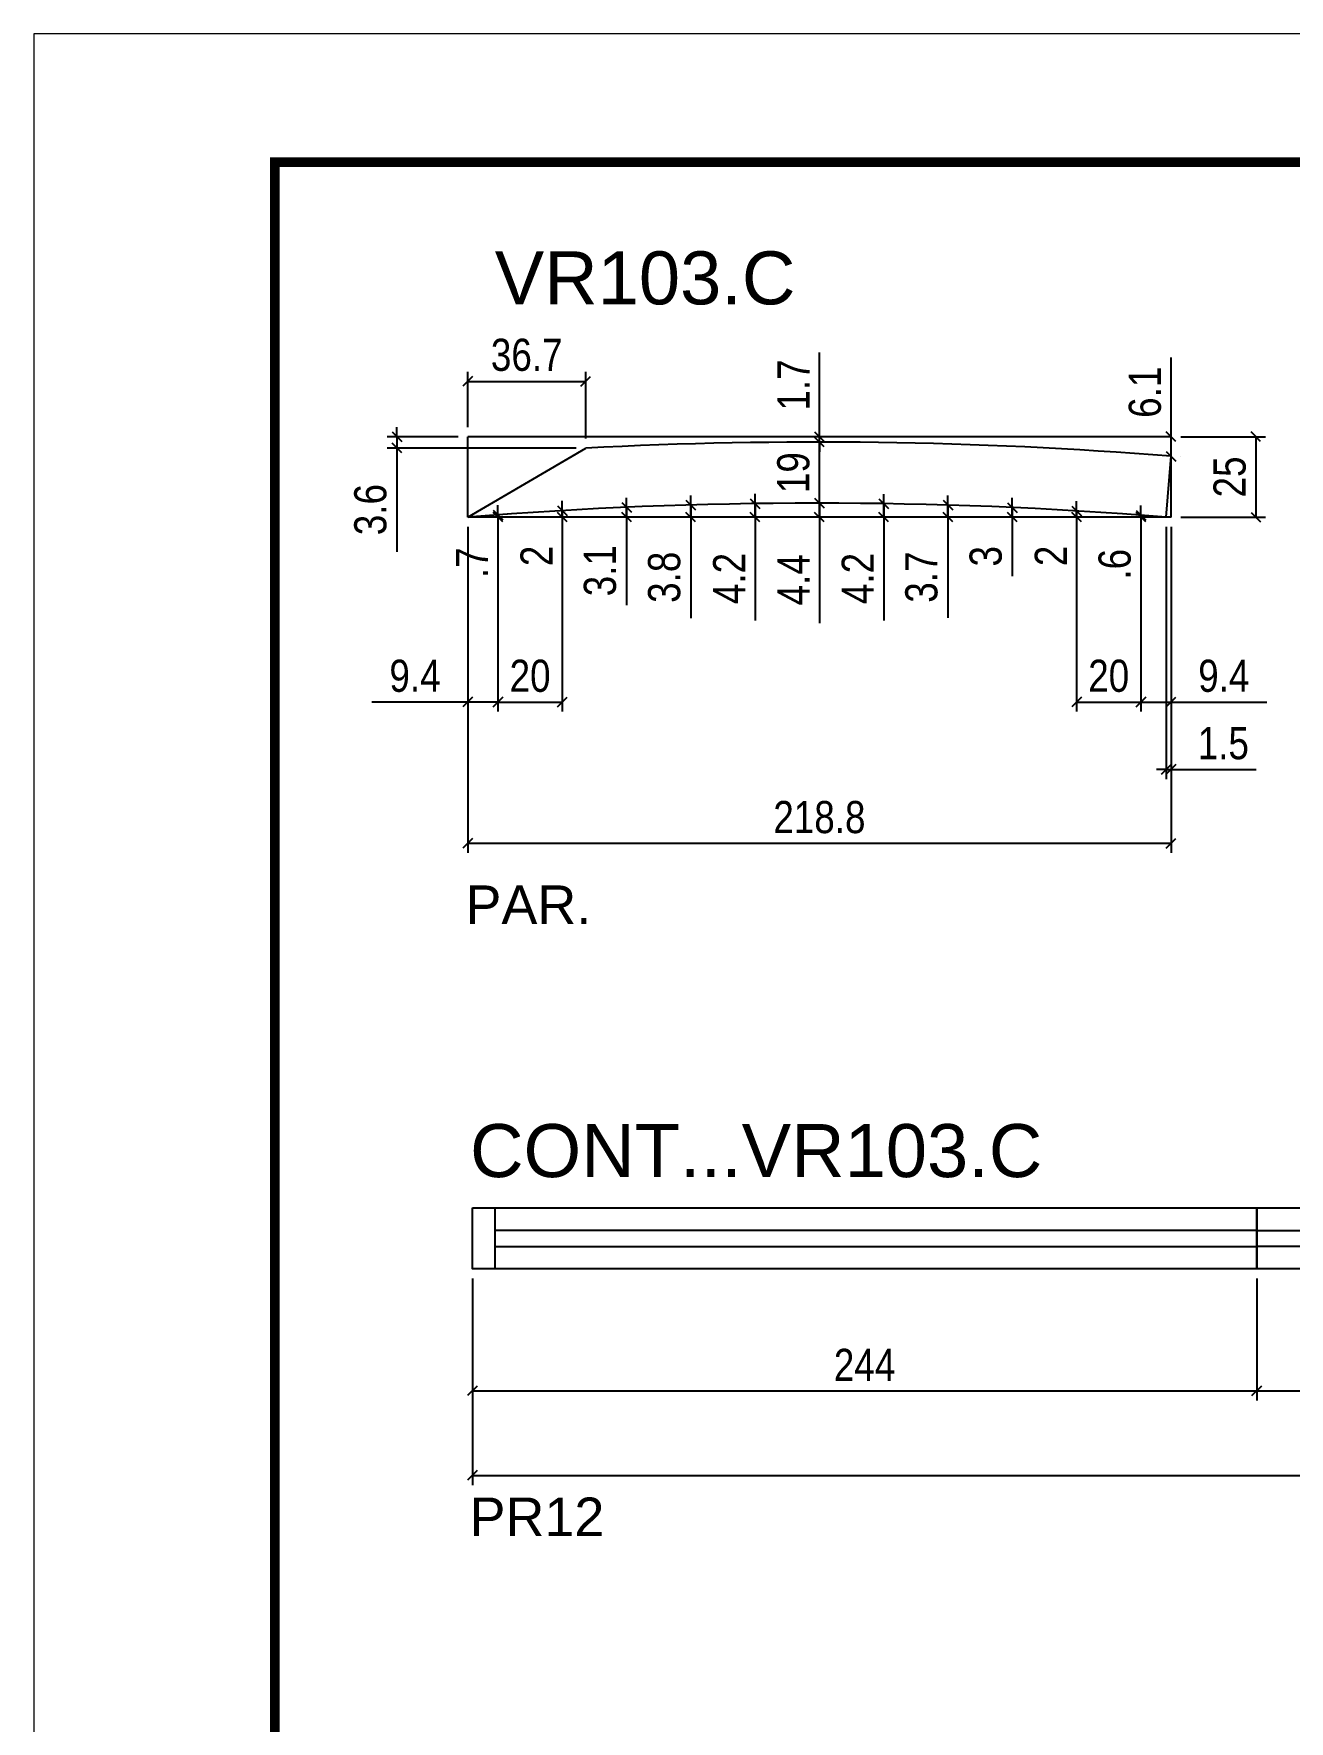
# Model space of a CAD drawing. Extents: x 3171 to 9452, y -2838 to 6252.
# Drawn here: x 6355 to 6745, y 3430 to 3955 of the extents above; entities that cross this region are included whole.
import ezdxf

# ---------------------------------------------------------------- set-up
doc = ezdxf.new("R2010")
doc.units = 0
doc.linetypes.add('DASHED', pattern=[0.75, 0.5, -0.25])
for name, color, linetype in [('5', 5, 'Continuous'), ('NOMENCLATURA', 7, 'Continuous'), ('Painéis', 200, 'Continuous'), ('SARR_2.2x7', 40, 'Continuous')]:
    doc.layers.add(name, color=color, linetype=linetype)
for name, color, linetype, lineweight in [('Escoras', 2, 'Continuous', 25), ('Folhas', 255, 'Continuous', 9), ('Romaneio', 3, 'Continuous', 13), ('SARRAFO DE PRESSAO', 251, 'DASHED', 9)]:
    doc.layers.add(name, color=color, linetype=linetype, lineweight=lineweight)
doc.styles.add('COTA TECNICA-50', font='techl___.ttf', dxfattribs={"height": 10})
doc.styles.get("Standard").update_dxf_attribs({"font": 'arial.ttf'})
doc.dimstyles.new('COTA PAINEL-50', dxfattribs={"dimtxt": 10, "dimasz": 3, "dimexe": 3, "dimexo": 3, "dimgap": 3, "dimtad": 1, "dimdec": 1, "dimzin": 12, "dimdsep": 46, "dimtxsty": 'COTA TECNICA-50', "dimblk1": 'OBLIQUE', "dimblk2": 'OBLIQUE', "dimsah": 1, "dimcen": 0.9, "dimclrd": 4, "dimclre": 4, "dimclrt": 240, "dimadec": 1, "dimazin": 3, "dimtfac": 1, "dimtdec": 1, "dimtmove": 0, "dimatfit": 3, "dimfxl": 1, "dimtolj": 1, "dimtzin": 12, "dimarcsym": 0})

# ---------------------------------------------------------------- blocks, each defined once
blk = doc.blocks.new('9999999999')
at = {"layer": 'Folhas'}
blk.add_lwpolyline([(98138.98, 34190.21), (99623.98, 34190.21), (99623.98, 35240.21), (98138.98, 35240.21)], close=True, dxfattribs=at)
at = {"layer": 'Folhas', "color": 30, "const_width": 3}
blk.add_lwpolyline([(98213.98, 34230.21), (99583.98, 34230.21), (99583.98, 35200.21), (98213.98, 35200.21)], close=True, dxfattribs=at)
blk = doc.blocks.new('_Oblique')
at = {"color": 0, "linetype": 'ByBlock', "lineweight": -2}
blk.add_line((-0.5, -0.5), (0.5, 0.5), dxfattribs=at)
blk = doc.blocks.new('*D97')
at = {"layer": 'Defpoints', "color": 0, "linetype": 'ByBlock', "transparency": 16777216}
for p in [(6491.13, 3570.89), (6735.13, 3570.89), (6735.13, 3532.97)]:
    blk.add_point(p, dxfattribs=at)
at = {"layer": 'Romaneio', "color": 4, "linetype": 'ByBlock', "lineweight": -2, "transparency": 16777216}
for p, q in [((6491.13, 3567.89), (6491.13, 3529.97)), ((6735.13, 3567.89), (6735.13, 3529.97)), ((6491.13, 3532.97), (6735.13, 3532.97))]:
    blk.add_line(p, q, dxfattribs=at)
at = {"layer": 'Romaneio', "color": 4, "linetype": 'ByBlock', "lineweight": -2, "transparency": 16777216, "xscale": 3, "yscale": 3, "zscale": 3, "rotation": 180}
blk.add_blockref('_Oblique', (6491.13, 3532.97), dxfattribs=at)
at = {"layer": 'Romaneio', "color": 4, "linetype": 'ByBlock', "lineweight": -2, "transparency": 16777216, "xscale": 3, "yscale": 3, "zscale": 3}
blk.add_blockref('_Oblique', (6735.13, 3532.97), dxfattribs=at)
at = {"layer": 'Romaneio', "color": 240, "linetype": 'ByBlock', "transparency": 16777216, "insert": (6613.13, 3541.04), "char_height": 10, "attachment_point": 5, "style": 'COTA TECNICA-50'}
blk.add_mtext('\\A1;244', dxfattribs=at)
blk = doc.blocks.new('*D98')
at = {"layer": 'Defpoints', "color": 0, "linetype": 'ByBlock', "transparency": 16777216}
for p in [(6735.13, 3570.89), (6979.13, 3570.89), (6979.13, 3532.97)]:
    blk.add_point(p, dxfattribs=at)
at = {"layer": 'Romaneio', "color": 4, "linetype": 'ByBlock', "lineweight": -2, "transparency": 16777216}
for p, q in [((6735.13, 3567.89), (6735.13, 3529.97)), ((6979.13, 3567.89), (6979.13, 3529.97)), ((6735.13, 3532.97), (6979.13, 3532.97))]:
    blk.add_line(p, q, dxfattribs=at)
at = {"layer": 'Romaneio', "color": 4, "linetype": 'ByBlock', "lineweight": -2, "transparency": 16777216, "xscale": 3, "yscale": 3, "zscale": 3, "rotation": 180}
blk.add_blockref('_Oblique', (6735.13, 3532.97), dxfattribs=at)
at = {"layer": 'Romaneio', "color": 4, "linetype": 'ByBlock', "lineweight": -2, "transparency": 16777216, "xscale": 3, "yscale": 3, "zscale": 3}
blk.add_blockref('_Oblique', (6979.13, 3532.97), dxfattribs=at)
at = {"layer": 'Romaneio', "color": 240, "linetype": 'ByBlock', "transparency": 16777216, "insert": (6857.13, 3541.04), "char_height": 10, "attachment_point": 5, "style": 'COTA TECNICA-50'}
blk.add_mtext('\\A1;244', dxfattribs=at)
blk = doc.blocks.new('*D11')
at = {"layer": 'Defpoints', "color": 0, "linetype": 'ByBlock', "transparency": 16777216}
for p in [(6491.13, 3570.89), (7445.43, 3570.89), (7445.43, 3506.64)]:
    blk.add_point(p, dxfattribs=at)
at = {"layer": 'Escoras', "color": 4, "linetype": 'ByBlock', "lineweight": -2, "transparency": 16777216}
for p, q in [((6491.13, 3567.89), (6491.13, 3503.64)), ((7445.43, 3567.89), (7445.43, 3503.64)), ((6491.13, 3506.64), (7445.43, 3506.64))]:
    blk.add_line(p, q, dxfattribs=at)
at = {"layer": 'Escoras', "color": 4, "linetype": 'ByBlock', "lineweight": -2, "transparency": 16777216, "xscale": 3, "yscale": 3, "zscale": 3, "rotation": 180}
blk.add_blockref('_Oblique', (6491.13, 3506.64), dxfattribs=at)
at = {"layer": 'Escoras', "color": 4, "linetype": 'ByBlock', "lineweight": -2, "transparency": 16777216, "xscale": 3, "yscale": 3, "zscale": 3}
blk.add_blockref('_Oblique', (7445.43, 3506.64), dxfattribs=at)
at = {"layer": 'Escoras', "color": 240, "linetype": 'ByBlock', "transparency": 16777216, "insert": (6968.28, 3514.89), "char_height": 10, "attachment_point": 5, "style": 'COTA TECNICA-50'}
blk.add_mtext('\\A1;954.3', dxfattribs=at)
blk = doc.blocks.new('*D104')
at = {"layer": 'Defpoints', "color": 0, "linetype": 'ByBlock', "transparency": 16777216}
for p in [(6708.49, 3829.8), (6708.49, 3804.78), (6734.86, 3804.78)]:
    blk.add_point(p, dxfattribs=at)
at = {"layer": 'Escoras', "color": 4, "linetype": 'ByBlock', "lineweight": -2, "transparency": 16777216}
for p, q in [((6711.49, 3829.8), (6737.86, 3829.8)), ((6734.86, 3829.8), (6734.86, 3804.78)), ((6711.49, 3804.78), (6737.86, 3804.78))]:
    blk.add_line(p, q, dxfattribs=at)
at = {"layer": 'Escoras', "color": 4, "linetype": 'ByBlock', "lineweight": -2, "transparency": 16777216, "xscale": 3, "yscale": 3, "zscale": 3}
for p, rotation in [((6734.86, 3829.8), 90), ((6734.86, 3804.78), 270)]:
    blk.add_blockref('_Oblique', p, dxfattribs=dict(at, rotation=rotation))
at = {"layer": 'Escoras', "color": 240, "linetype": 'ByBlock', "transparency": 16777216, "insert": (6726.75, 3817.29), "char_height": 10, "attachment_point": 5, "rotation": 90, "style": 'COTA TECNICA-50'}
blk.add_mtext('\\A1;25', dxfattribs=at)
blk = doc.blocks.new('*D130')
at = {"layer": 'Defpoints', "color": 0, "linetype": 'ByBlock', "transparency": 16777216}
for p in [(6489.7, 3804.78), (6708.49, 3804.78), (6708.49, 3703.31)]:
    blk.add_point(p, dxfattribs=at)
at = {"layer": 'Escoras', "color": 4, "linetype": 'ByBlock', "lineweight": -2, "transparency": 16777216}
for p, q in [((6489.7, 3801.78), (6489.7, 3700.31)), ((6708.49, 3801.78), (6708.49, 3700.31)), ((6489.7, 3703.31), (6708.49, 3703.31))]:
    blk.add_line(p, q, dxfattribs=at)
at = {"layer": 'Escoras', "color": 4, "linetype": 'ByBlock', "lineweight": -2, "transparency": 16777216, "xscale": 3, "yscale": 3, "zscale": 3, "rotation": 180}
blk.add_blockref('_Oblique', (6489.7, 3703.31), dxfattribs=at)
at = {"layer": 'Escoras', "color": 4, "linetype": 'ByBlock', "lineweight": -2, "transparency": 16777216, "xscale": 3, "yscale": 3, "zscale": 3}
blk.add_blockref('_Oblique', (6708.49, 3703.31), dxfattribs=at)
at = {"layer": 'Escoras', "color": 240, "linetype": 'ByBlock', "transparency": 16777216, "insert": (6599.09, 3711.41), "char_height": 10, "attachment_point": 5, "style": 'COTA TECNICA-50'}
blk.add_mtext('\\A1;218.8', dxfattribs=at)
blk = doc.blocks.new('*D132')
at = {"layer": 'Defpoints', "color": 0, "linetype": 'ByBlock', "transparency": 16777216}
for p in [(6706.97, 3804.78), (6708.49, 3804.78), (6708.49, 3726.28)]:
    blk.add_point(p, dxfattribs=at)
at = {"layer": 'Escoras', "color": 4, "linetype": 'ByBlock', "lineweight": -2, "transparency": 16777216}
for p, q in [((6706.97, 3801.78), (6706.97, 3723.28)), ((6708.49, 3801.78), (6708.49, 3723.28)), ((6706.97, 3726.28), (6703.97, 3726.28)), ((6706.97, 3726.28), (6708.49, 3726.28)), ((6708.49, 3726.28), (6735, 3726.28))]:
    blk.add_line(p, q, dxfattribs=at)
at = {"layer": 'Escoras', "color": 4, "linetype": 'ByBlock', "lineweight": -2, "transparency": 16777216, "xscale": 3, "yscale": 3, "zscale": 3}
blk.add_blockref('_Oblique', (6706.97, 3726.28), dxfattribs=at)
at = {"layer": 'Escoras', "color": 4, "linetype": 'ByBlock', "lineweight": -2, "transparency": 16777216, "xscale": 3, "yscale": 3, "zscale": 3, "rotation": 180}
blk.add_blockref('_Oblique', (6708.49, 3726.28), dxfattribs=at)
at = {"layer": 'Escoras', "color": 240, "linetype": 'ByBlock', "transparency": 16777216, "insert": (6724.74, 3734.39), "char_height": 10, "attachment_point": 5, "style": 'COTA TECNICA-50'}
blk.add_mtext('\\A1;1.5', dxfattribs=at)
blk = doc.blocks.new('*D133')
at = {"layer": 'Defpoints', "color": 0, "linetype": 'ByBlock', "transparency": 16777216}
for p in [(6489.7, 3804.78), (6499.09, 3804.78), (6489.7, 3747.27)]:
    blk.add_point(p, dxfattribs=at)
at = {"layer": 'Escoras', "color": 4, "linetype": 'ByBlock', "lineweight": -2, "transparency": 16777216}
for p, q in [((6489.7, 3801.78), (6489.7, 3744.27)), ((6499.09, 3801.78), (6499.09, 3744.27)), ((6489.7, 3747.27), (6459.88, 3747.27)), ((6499.09, 3747.27), (6489.7, 3747.27))]:
    blk.add_line(p, q, dxfattribs=at)
at = {"layer": 'Escoras', "color": 4, "linetype": 'ByBlock', "lineweight": -2, "transparency": 16777216, "xscale": 3, "yscale": 3, "zscale": 3, "rotation": 180}
blk.add_blockref('_Oblique', (6489.7, 3747.27), dxfattribs=at)
at = {"layer": 'Escoras', "color": 4, "linetype": 'ByBlock', "lineweight": -2, "transparency": 16777216, "xscale": 3, "yscale": 3, "zscale": 3}
blk.add_blockref('_Oblique', (6499.09, 3747.27), dxfattribs=at)
at = {"layer": 'Escoras', "color": 240, "linetype": 'ByBlock', "transparency": 16777216, "insert": (6473.29, 3755.37), "char_height": 10, "attachment_point": 5, "style": 'COTA TECNICA-50'}
blk.add_mtext('\\A1;9.4', dxfattribs=at)
blk = doc.blocks.new('*D134')
at = {"layer": 'Defpoints', "color": 0, "linetype": 'ByBlock', "transparency": 16777216}
for p in [(6499.09, 3804.78), (6519.09, 3804.78), (6519.09, 3747.27)]:
    blk.add_point(p, dxfattribs=at)
at = {"layer": 'Escoras', "color": 4, "linetype": 'ByBlock', "lineweight": -2, "transparency": 16777216}
for p, q in [((6499.09, 3801.78), (6499.09, 3744.27)), ((6519.09, 3801.78), (6519.09, 3744.27)), ((6499.09, 3747.27), (6519.09, 3747.27))]:
    blk.add_line(p, q, dxfattribs=at)
at = {"layer": 'Escoras', "color": 4, "linetype": 'ByBlock', "lineweight": -2, "transparency": 16777216, "xscale": 3, "yscale": 3, "zscale": 3, "rotation": 180}
blk.add_blockref('_Oblique', (6499.09, 3747.27), dxfattribs=at)
at = {"layer": 'Escoras', "color": 4, "linetype": 'ByBlock', "lineweight": -2, "transparency": 16777216, "xscale": 3, "yscale": 3, "zscale": 3}
blk.add_blockref('_Oblique', (6519.09, 3747.27), dxfattribs=at)
at = {"layer": 'Escoras', "color": 240, "linetype": 'ByBlock', "transparency": 16777216, "insert": (6509.09, 3755.37), "char_height": 10, "attachment_point": 5, "style": 'COTA TECNICA-50'}
blk.add_mtext('\\A1;20', dxfattribs=at)
blk = doc.blocks.new('*D135')
at = {"layer": 'Defpoints', "color": 0, "linetype": 'ByBlock', "transparency": 16777216}
for p in [(6699.09, 3804.78), (6708.49, 3804.78), (6708.49, 3747.27)]:
    blk.add_point(p, dxfattribs=at)
at = {"layer": 'Escoras', "color": 4, "linetype": 'ByBlock', "lineweight": -2, "transparency": 16777216}
for p, q in [((6699.09, 3801.78), (6699.09, 3744.27)), ((6708.49, 3801.78), (6708.49, 3744.27)), ((6699.09, 3747.27), (6708.49, 3747.27)), ((6708.49, 3747.27), (6738.31, 3747.27))]:
    blk.add_line(p, q, dxfattribs=at)
at = {"layer": 'Escoras', "color": 4, "linetype": 'ByBlock', "lineweight": -2, "transparency": 16777216, "xscale": 3, "yscale": 3, "zscale": 3, "rotation": 180}
blk.add_blockref('_Oblique', (6699.09, 3747.27), dxfattribs=at)
at = {"layer": 'Escoras', "color": 4, "linetype": 'ByBlock', "lineweight": -2, "transparency": 16777216, "xscale": 3, "yscale": 3, "zscale": 3}
blk.add_blockref('_Oblique', (6708.49, 3747.27), dxfattribs=at)
at = {"layer": 'Escoras', "color": 240, "linetype": 'ByBlock', "transparency": 16777216, "insert": (6724.9, 3755.37), "char_height": 10, "attachment_point": 5, "style": 'COTA TECNICA-50'}
blk.add_mtext('\\A1;9.4', dxfattribs=at)
blk = doc.blocks.new('*D136')
at = {"layer": 'Defpoints', "color": 0, "linetype": 'ByBlock', "transparency": 16777216}
for p in [(6679.09, 3804.78), (6699.09, 3804.78), (6699.09, 3747.27)]:
    blk.add_point(p, dxfattribs=at)
at = {"layer": 'Escoras', "color": 4, "linetype": 'ByBlock', "lineweight": -2, "transparency": 16777216}
for p, q in [((6679.09, 3801.78), (6679.09, 3744.27)), ((6699.09, 3801.78), (6699.09, 3744.27)), ((6679.09, 3747.27), (6699.09, 3747.27))]:
    blk.add_line(p, q, dxfattribs=at)
at = {"layer": 'Escoras', "color": 4, "linetype": 'ByBlock', "lineweight": -2, "transparency": 16777216, "xscale": 3, "yscale": 3, "zscale": 3, "rotation": 180}
blk.add_blockref('_Oblique', (6679.09, 3747.27), dxfattribs=at)
at = {"layer": 'Escoras', "color": 4, "linetype": 'ByBlock', "lineweight": -2, "transparency": 16777216, "xscale": 3, "yscale": 3, "zscale": 3}
blk.add_blockref('_Oblique', (6699.09, 3747.27), dxfattribs=at)
at = {"layer": 'Escoras', "color": 240, "linetype": 'ByBlock', "transparency": 16777216, "insert": (6689.09, 3755.37), "char_height": 10, "attachment_point": 5, "style": 'COTA TECNICA-50'}
blk.add_mtext('\\A1;20', dxfattribs=at)
blk = doc.blocks.new('*D137')
at = {"layer": 'Defpoints', "color": 0, "linetype": 'ByBlock', "transparency": 16777216}
for p in [(6708.49, 3829.8), (6708.49, 3829.8), (6708.49, 3823.72)]:
    blk.add_point(p, dxfattribs=at)
at = {"layer": 'Escoras', "color": 4, "linetype": 'ByBlock', "lineweight": -2, "transparency": 16777216}
for p, q in [((6708.49, 3829.8), (6708.49, 3854.48)), ((6708.49, 3823.72), (6708.49, 3829.8)), ((6711.49, 3829.8), (6711.49, 3829.8)), ((6711.49, 3823.72), (6711.49, 3823.72))]:
    blk.add_line(p, q, dxfattribs=at)
at = {"layer": 'Escoras', "color": 4, "linetype": 'ByBlock', "lineweight": -2, "transparency": 16777216, "xscale": 3, "yscale": 3, "zscale": 3}
for p, rotation in [((6708.49, 3829.8), 90), ((6708.49, 3823.72), 270)]:
    blk.add_blockref('_Oblique', p, dxfattribs=dict(at, rotation=rotation))
at = {"layer": 'Escoras', "color": 240, "linetype": 'ByBlock', "transparency": 16777216, "insert": (6700.39, 3843.64), "char_height": 10, "attachment_point": 5, "rotation": 90, "style": 'COTA TECNICA-50'}
blk.add_mtext('\\A1;6.1', dxfattribs=at)
blk = doc.blocks.new('*D138')
at = {"layer": 'Defpoints', "color": 0, "linetype": 'ByBlock', "transparency": 16777216}
for p in [(6489.7, 3829.8), (6467.67, 3826.25), (6526.38, 3826.25)]:
    blk.add_point(p, dxfattribs=at)
at = {"layer": 'Escoras', "color": 4, "linetype": 'ByBlock', "lineweight": -2, "transparency": 16777216}
for p, q in [((6467.67, 3829.8), (6467.67, 3832.8)), ((6486.7, 3829.8), (6464.67, 3829.8)), ((6467.67, 3829.8), (6467.67, 3826.25)), ((6523.38, 3826.25), (6464.67, 3826.25)), ((6467.67, 3826.25), (6467.67, 3794))]:
    blk.add_line(p, q, dxfattribs=at)
at = {"layer": 'Escoras', "color": 4, "linetype": 'ByBlock', "lineweight": -2, "transparency": 16777216, "xscale": 3, "yscale": 3, "zscale": 3}
for p, rotation in [((6467.67, 3829.8), 270), ((6467.67, 3826.25), 90)]:
    blk.add_blockref('_Oblique', p, dxfattribs=dict(at, rotation=rotation))
at = {"layer": 'Escoras', "color": 240, "linetype": 'ByBlock', "transparency": 16777216, "insert": (6459.45, 3807.13), "char_height": 10, "attachment_point": 5, "rotation": 90, "style": 'COTA TECNICA-50'}
blk.add_mtext('\\A1;3.6', dxfattribs=at)
blk = doc.blocks.new('*D139')
at = {"layer": 'Defpoints', "color": 0, "linetype": 'ByBlock', "transparency": 16777216}
for p in [(6526.38, 3847.02), (6489.7, 3829.8), (6526.38, 3826.25)]:
    blk.add_point(p, dxfattribs=at)
at = {"layer": 'Escoras', "color": 4, "linetype": 'ByBlock', "lineweight": -2, "transparency": 16777216}
for p, q in [((6489.7, 3832.8), (6489.7, 3850.02)), ((6526.38, 3829.25), (6526.38, 3850.02)), ((6489.7, 3847.02), (6526.38, 3847.02))]:
    blk.add_line(p, q, dxfattribs=at)
at = {"layer": 'Escoras', "color": 4, "linetype": 'ByBlock', "lineweight": -2, "transparency": 16777216, "xscale": 3, "yscale": 3, "zscale": 3, "rotation": 180}
blk.add_blockref('_Oblique', (6489.7, 3847.02), dxfattribs=at)
at = {"layer": 'Escoras', "color": 4, "linetype": 'ByBlock', "lineweight": -2, "transparency": 16777216, "xscale": 3, "yscale": 3, "zscale": 3}
blk.add_blockref('_Oblique', (6526.38, 3847.02), dxfattribs=at)
at = {"layer": 'Escoras', "color": 240, "linetype": 'ByBlock', "transparency": 16777216, "insert": (6508.04, 3855.23), "char_height": 10, "attachment_point": 5, "style": 'COTA TECNICA-50'}
blk.add_mtext('\\A1;36.7', dxfattribs=at)
blk = doc.blocks.new('*D140')
at = {"layer": 'Defpoints', "color": 0, "linetype": 'ByBlock', "transparency": 16777216}
for p in [(6499.09, 3805.5), (6499.09, 3804.78), (6499.09, 3804.78)]:
    blk.add_point(p, dxfattribs=at)
at = {"layer": 'Escoras', "color": 4, "linetype": 'ByBlock', "lineweight": -2, "transparency": 16777216}
for p, q in [((6499.09, 3805.5), (6499.09, 3808.5)), ((6499.09, 3805.5), (6499.09, 3804.78)), ((6499.09, 3804.78), (6499.09, 3782.43)), ((6502.09, 3805.5), (6502.09, 3805.5)), ((6502.09, 3804.78), (6502.09, 3804.78))]:
    blk.add_line(p, q, dxfattribs=at)
at = {"layer": 'Escoras', "color": 4, "linetype": 'ByBlock', "lineweight": -2, "transparency": 16777216, "xscale": 3, "yscale": 3, "zscale": 3}
for p, rotation in [((6499.09, 3805.5), 270), ((6499.09, 3804.78), 90)]:
    blk.add_blockref('_Oblique', p, dxfattribs=dict(at, rotation=rotation))
at = {"layer": 'Escoras', "color": 240, "linetype": 'ByBlock', "transparency": 16777216, "insert": (6491.02, 3790.6), "char_height": 10, "attachment_point": 5, "rotation": 90, "style": 'COTA TECNICA-50'}
blk.add_mtext('\\A1;.7', dxfattribs=at)
blk = doc.blocks.new('*D141')
at = {"layer": 'Defpoints', "color": 0, "linetype": 'ByBlock', "transparency": 16777216}
for p in [(6519.09, 3806.82), (6519.09, 3804.78), (6519.09, 3804.78)]:
    blk.add_point(p, dxfattribs=at)
at = {"layer": 'Escoras', "color": 4, "linetype": 'ByBlock', "lineweight": -2, "transparency": 16777216}
for p, q in [((6519.09, 3806.82), (6519.09, 3809.82)), ((6519.09, 3806.82), (6519.09, 3804.78)), ((6522.09, 3806.82), (6522.09, 3806.82)), ((6519.09, 3804.78), (6519.09, 3786.67)), ((6522.09, 3804.78), (6522.09, 3804.78))]:
    blk.add_line(p, q, dxfattribs=at)
at = {"layer": 'Escoras', "color": 4, "linetype": 'ByBlock', "lineweight": -2, "transparency": 16777216, "xscale": 3, "yscale": 3, "zscale": 3}
for p, rotation in [((6519.09, 3806.82), 270), ((6519.09, 3804.78), 90)]:
    blk.add_blockref('_Oblique', p, dxfattribs=dict(at, rotation=rotation))
at = {"layer": 'Escoras', "color": 240, "linetype": 'ByBlock', "transparency": 16777216, "insert": (6511.09, 3792.72), "char_height": 10, "attachment_point": 5, "rotation": 90, "style": 'COTA TECNICA-50'}
blk.add_mtext('\\A1;2', dxfattribs=at)
blk = doc.blocks.new('*D142')
at = {"layer": 'Defpoints', "color": 0, "linetype": 'ByBlock', "transparency": 16777216}
for p in [(6539.09, 3807.84), (6539.09, 3804.78), (6539.09, 3804.78)]:
    blk.add_point(p, dxfattribs=at)
at = {"layer": 'Escoras', "color": 4, "linetype": 'ByBlock', "lineweight": -2, "transparency": 16777216}
for p, q in [((6539.09, 3807.84), (6539.09, 3810.84)), ((6539.09, 3807.84), (6539.09, 3804.78)), ((6542.09, 3807.84), (6542.09, 3807.84)), ((6539.09, 3804.78), (6539.09, 3777.45)), ((6542.09, 3804.78), (6542.09, 3804.78))]:
    blk.add_line(p, q, dxfattribs=at)
at = {"layer": 'Escoras', "color": 4, "linetype": 'ByBlock', "lineweight": -2, "transparency": 16777216, "xscale": 3, "yscale": 3, "zscale": 3}
for p, rotation in [((6539.09, 3807.84), 270), ((6539.09, 3804.78), 90)]:
    blk.add_blockref('_Oblique', p, dxfattribs=dict(at, rotation=rotation))
at = {"layer": 'Escoras', "color": 240, "linetype": 'ByBlock', "transparency": 16777216, "insert": (6530.87, 3788.12), "char_height": 10, "attachment_point": 5, "rotation": 90, "style": 'COTA TECNICA-50'}
blk.add_mtext('\\A1;3.1', dxfattribs=at)
blk = doc.blocks.new('*D143')
at = {"layer": 'Defpoints', "color": 0, "linetype": 'ByBlock', "transparency": 16777216}
for p in [(6559.09, 3808.57), (6559.09, 3804.78), (6559.09, 3804.78)]:
    blk.add_point(p, dxfattribs=at)
at = {"layer": 'Escoras', "color": 4, "linetype": 'ByBlock', "lineweight": -2, "transparency": 16777216}
for p, q in [((6559.09, 3808.57), (6559.09, 3811.57)), ((6559.09, 3808.57), (6559.09, 3804.78)), ((6562.09, 3808.57), (6562.09, 3808.57)), ((6559.09, 3804.78), (6559.09, 3773.39)), ((6562.09, 3804.78), (6562.09, 3804.78))]:
    blk.add_line(p, q, dxfattribs=at)
at = {"layer": 'Escoras', "color": 4, "linetype": 'ByBlock', "lineweight": -2, "transparency": 16777216, "xscale": 3, "yscale": 3, "zscale": 3}
for p, rotation in [((6559.09, 3808.57), 270), ((6559.09, 3804.78), 90)]:
    blk.add_blockref('_Oblique', p, dxfattribs=dict(at, rotation=rotation))
at = {"layer": 'Escoras', "color": 240, "linetype": 'ByBlock', "transparency": 16777216, "insert": (6550.85, 3786.08), "char_height": 10, "attachment_point": 5, "rotation": 90, "style": 'COTA TECNICA-50'}
blk.add_mtext('\\A1;3.8', dxfattribs=at)
blk = doc.blocks.new('*D144')
at = {"layer": 'Defpoints', "color": 0, "linetype": 'ByBlock', "transparency": 16777216}
for p in [(6579.09, 3809), (6579.09, 3804.78), (6579.09, 3804.78)]:
    blk.add_point(p, dxfattribs=at)
at = {"layer": 'Escoras', "color": 4, "linetype": 'ByBlock', "lineweight": -2, "transparency": 16777216}
for p, q in [((6579.09, 3809), (6579.09, 3812)), ((6579.09, 3809), (6579.09, 3804.78)), ((6582.09, 3809), (6582.09, 3809)), ((6579.09, 3804.78), (6579.09, 3772.62)), ((6582.09, 3804.78), (6582.09, 3804.78))]:
    blk.add_line(p, q, dxfattribs=at)
at = {"layer": 'Escoras', "color": 4, "linetype": 'ByBlock', "lineweight": -2, "transparency": 16777216, "xscale": 3, "yscale": 3, "zscale": 3}
for p, rotation in [((6579.09, 3809), 270), ((6579.09, 3804.78), 90)]:
    blk.add_blockref('_Oblique', p, dxfattribs=dict(at, rotation=rotation))
at = {"layer": 'Escoras', "color": 240, "linetype": 'ByBlock', "transparency": 16777216, "insert": (6571.02, 3785.7), "char_height": 10, "attachment_point": 5, "rotation": 90, "style": 'COTA TECNICA-50'}
blk.add_mtext('\\A1;4.2', dxfattribs=at)
blk = doc.blocks.new('*D145')
at = {"layer": 'Defpoints', "color": 0, "linetype": 'ByBlock', "transparency": 16777216}
for p in [(6599.09, 3809.14), (6599.09, 3804.78), (6599.09, 3804.78)]:
    blk.add_point(p, dxfattribs=at)
at = {"layer": 'Escoras', "color": 4, "linetype": 'ByBlock', "lineweight": -2, "transparency": 16777216}
for p, q in [((6599.09, 3809.14), (6599.09, 3812.14)), ((6599.09, 3809.14), (6599.09, 3804.78)), ((6602.09, 3809.14), (6602.09, 3809.14)), ((6599.09, 3804.78), (6599.09, 3771.81)), ((6602.09, 3804.78), (6602.09, 3804.78))]:
    blk.add_line(p, q, dxfattribs=at)
at = {"layer": 'Escoras', "color": 4, "linetype": 'ByBlock', "lineweight": -2, "transparency": 16777216, "xscale": 3, "yscale": 3, "zscale": 3}
for p, rotation in [((6599.09, 3809.14), 270), ((6599.09, 3804.78), 90)]:
    blk.add_blockref('_Oblique', p, dxfattribs=dict(at, rotation=rotation))
at = {"layer": 'Escoras', "color": 240, "linetype": 'ByBlock', "transparency": 16777216, "insert": (6591.02, 3785.29), "char_height": 10, "attachment_point": 5, "rotation": 90, "style": 'COTA TECNICA-50'}
blk.add_mtext('\\A1;4.4', dxfattribs=at)
blk = doc.blocks.new('*D146')
at = {"layer": 'Defpoints', "color": 0, "linetype": 'ByBlock', "transparency": 16777216}
for p in [(6619.09, 3808.98), (6619.09, 3804.78), (6619.09, 3804.78)]:
    blk.add_point(p, dxfattribs=at)
at = {"layer": 'Escoras', "color": 4, "linetype": 'ByBlock', "lineweight": -2, "transparency": 16777216}
for p, q in [((6619.09, 3808.98), (6619.09, 3811.98)), ((6619.09, 3808.98), (6619.09, 3804.78)), ((6622.09, 3808.98), (6622.09, 3808.98)), ((6619.09, 3804.78), (6619.09, 3772.62)), ((6622.09, 3804.78), (6622.09, 3804.78))]:
    blk.add_line(p, q, dxfattribs=at)
at = {"layer": 'Escoras', "color": 4, "linetype": 'ByBlock', "lineweight": -2, "transparency": 16777216, "xscale": 3, "yscale": 3, "zscale": 3}
for p, rotation in [((6619.09, 3808.98), 270), ((6619.09, 3804.78), 90)]:
    blk.add_blockref('_Oblique', p, dxfattribs=dict(at, rotation=rotation))
at = {"layer": 'Escoras', "color": 240, "linetype": 'ByBlock', "transparency": 16777216, "insert": (6611.02, 3785.7), "char_height": 10, "attachment_point": 5, "rotation": 90, "style": 'COTA TECNICA-50'}
blk.add_mtext('\\A1;4.2', dxfattribs=at)
blk = doc.blocks.new('*D147')
at = {"layer": 'Defpoints', "color": 0, "linetype": 'ByBlock', "transparency": 16777216}
for p in [(6639.09, 3808.52), (6639.09, 3804.78), (6639.09, 3804.78)]:
    blk.add_point(p, dxfattribs=at)
at = {"layer": 'Escoras', "color": 4, "linetype": 'ByBlock', "lineweight": -2, "transparency": 16777216}
for p, q in [((6639.09, 3808.52), (6639.09, 3811.52)), ((6639.09, 3808.52), (6639.09, 3804.78)), ((6642.09, 3808.52), (6642.09, 3808.52)), ((6639.09, 3804.78), (6639.09, 3773.48)), ((6642.09, 3804.78), (6642.09, 3804.78))]:
    blk.add_line(p, q, dxfattribs=at)
at = {"layer": 'Escoras', "color": 4, "linetype": 'ByBlock', "lineweight": -2, "transparency": 16777216, "xscale": 3, "yscale": 3, "zscale": 3}
for p, rotation in [((6639.09, 3808.52), 270), ((6639.09, 3804.78), 90)]:
    blk.add_blockref('_Oblique', p, dxfattribs=dict(at, rotation=rotation))
at = {"layer": 'Escoras', "color": 240, "linetype": 'ByBlock', "transparency": 16777216, "insert": (6630.87, 3786.13), "char_height": 10, "attachment_point": 5, "rotation": 90, "style": 'COTA TECNICA-50'}
blk.add_mtext('\\A1;3.7', dxfattribs=at)
blk = doc.blocks.new('*D148')
at = {"layer": 'Defpoints', "color": 0, "linetype": 'ByBlock', "transparency": 16777216}
for p in [(6659.09, 3807.78), (6659.09, 3804.78), (6659.09, 3804.78)]:
    blk.add_point(p, dxfattribs=at)
at = {"layer": 'Escoras', "color": 4, "linetype": 'ByBlock', "lineweight": -2, "transparency": 16777216}
for p, q in [((6659.09, 3807.78), (6659.09, 3810.78)), ((6659.09, 3807.78), (6659.09, 3804.78)), ((6662.09, 3807.78), (6662.09, 3807.78)), ((6659.09, 3804.78), (6659.09, 3786.45)), ((6662.09, 3804.78), (6662.09, 3804.78))]:
    blk.add_line(p, q, dxfattribs=at)
at = {"layer": 'Escoras', "color": 4, "linetype": 'ByBlock', "lineweight": -2, "transparency": 16777216, "xscale": 3, "yscale": 3, "zscale": 3}
for p, rotation in [((6659.09, 3807.78), 270), ((6659.09, 3804.78), 90)]:
    blk.add_blockref('_Oblique', p, dxfattribs=dict(at, rotation=rotation))
at = {"layer": 'Escoras', "color": 240, "linetype": 'ByBlock', "transparency": 16777216, "insert": (6650.87, 3792.61), "char_height": 10, "attachment_point": 5, "rotation": 90, "style": 'COTA TECNICA-50'}
blk.add_mtext('\\A1;3', dxfattribs=at)
blk = doc.blocks.new('*D149')
at = {"layer": 'Defpoints', "color": 0, "linetype": 'ByBlock', "transparency": 16777216}
for p in [(6679.09, 3806.73), (6679.09, 3804.78), (6679.09, 3804.78)]:
    blk.add_point(p, dxfattribs=at)
at = {"layer": 'Escoras', "color": 4, "linetype": 'ByBlock', "lineweight": -2, "transparency": 16777216}
for p, q in [((6679.09, 3806.73), (6679.09, 3809.73)), ((6679.09, 3806.73), (6679.09, 3804.78)), ((6682.09, 3806.73), (6682.09, 3806.73)), ((6679.09, 3804.78), (6679.09, 3786.67)), ((6682.09, 3804.78), (6682.09, 3804.78))]:
    blk.add_line(p, q, dxfattribs=at)
at = {"layer": 'Escoras', "color": 4, "linetype": 'ByBlock', "lineweight": -2, "transparency": 16777216, "xscale": 3, "yscale": 3, "zscale": 3}
for p, rotation in [((6679.09, 3806.73), 270), ((6679.09, 3804.78), 90)]:
    blk.add_blockref('_Oblique', p, dxfattribs=dict(at, rotation=rotation))
at = {"layer": 'Escoras', "color": 240, "linetype": 'ByBlock', "transparency": 16777216, "insert": (6671.09, 3792.72), "char_height": 10, "attachment_point": 5, "rotation": 90, "style": 'COTA TECNICA-50'}
blk.add_mtext('\\A1;2', dxfattribs=at)
blk = doc.blocks.new('*D150')
at = {"layer": 'Defpoints', "color": 0, "linetype": 'ByBlock', "transparency": 16777216}
for p in [(6699.09, 3805.39), (6699.09, 3804.78), (6699.09, 3804.78)]:
    blk.add_point(p, dxfattribs=at)
at = {"layer": 'Escoras', "color": 4, "linetype": 'ByBlock', "lineweight": -2, "transparency": 16777216}
for p, q in [((6699.09, 3805.39), (6699.09, 3808.39)), ((6699.09, 3805.39), (6699.09, 3804.78)), ((6699.09, 3804.78), (6699.09, 3781.48)), ((6702.09, 3805.39), (6702.09, 3805.39)), ((6702.09, 3804.78), (6702.09, 3804.78))]:
    blk.add_line(p, q, dxfattribs=at)
at = {"layer": 'Escoras', "color": 4, "linetype": 'ByBlock', "lineweight": -2, "transparency": 16777216, "xscale": 3, "yscale": 3, "zscale": 3}
for p, rotation in [((6699.09, 3805.39), 270), ((6699.09, 3804.78), 90)]:
    blk.add_blockref('_Oblique', p, dxfattribs=dict(at, rotation=rotation))
at = {"layer": 'Escoras', "color": 240, "linetype": 'ByBlock', "transparency": 16777216, "insert": (6690.99, 3790.13), "char_height": 10, "attachment_point": 5, "rotation": 90, "style": 'COTA TECNICA-50'}
blk.add_mtext('\\A1;.6', dxfattribs=at)
blk = doc.blocks.new('*D114')
at = {"layer": 'Defpoints', "color": 0, "linetype": 'ByBlock', "transparency": 16777216}
for p in [(6599.1, 3828.14), (6599.1, 3828.14), (6599.09, 3809.14)]:
    blk.add_point(p, dxfattribs=at)
at = {"layer": 'Escoras', "color": 4, "linetype": 'ByBlock', "lineweight": -2, "transparency": 16777216}
for p, q in [((6599.1, 3809.14), (6599.1, 3828.14)), ((6602.1, 3828.14), (6602.1, 3828.14)), ((6602.09, 3809.14), (6602.1, 3809.14))]:
    blk.add_line(p, q, dxfattribs=at)
at = {"layer": 'Escoras', "color": 4, "linetype": 'ByBlock', "lineweight": -2, "transparency": 16777216, "xscale": 3, "yscale": 3, "zscale": 3}
for p, rotation in [((6599.1, 3828.14), 90), ((6599.1, 3809.14), 270)]:
    blk.add_blockref('_Oblique', p, dxfattribs=dict(at, rotation=rotation))
at = {"layer": 'Escoras', "color": 240, "linetype": 'ByBlock', "transparency": 16777216, "insert": (6591.02, 3818.64), "char_height": 10, "attachment_point": 5, "rotation": 90, "style": 'COTA TECNICA-50'}
blk.add_mtext('\\A1;19', dxfattribs=at)
blk = doc.blocks.new('*D115')
at = {"layer": 'Defpoints', "color": 0, "linetype": 'ByBlock', "transparency": 16777216}
for p in [(6599.1, 3829.8), (6599.1, 3829.8), (6599.1, 3828.14)]:
    blk.add_point(p, dxfattribs=at)
at = {"layer": 'Escoras', "color": 4, "linetype": 'ByBlock', "lineweight": -2, "transparency": 16777216}
for p, q in [((6599.1, 3829.8), (6599.1, 3856)), ((6599.1, 3828.14), (6599.1, 3829.8)), ((6599.1, 3828.14), (6599.1, 3825.14)), ((6602.1, 3829.8), (6602.1, 3829.8)), ((6602.1, 3828.14), (6602.1, 3828.14))]:
    blk.add_line(p, q, dxfattribs=at)
at = {"layer": 'Escoras', "color": 4, "linetype": 'ByBlock', "lineweight": -2, "transparency": 16777216, "xscale": 3, "yscale": 3, "zscale": 3}
for p, rotation in [((6599.1, 3829.8), 270), ((6599.1, 3828.14), 90)]:
    blk.add_blockref('_Oblique', p, dxfattribs=dict(at, rotation=rotation))
at = {"layer": 'Escoras', "color": 240, "linetype": 'ByBlock', "transparency": 16777216, "insert": (6591.03, 3845.9), "char_height": 10, "attachment_point": 5, "rotation": 90, "style": 'COTA TECNICA-50'}
blk.add_mtext('\\A1;1.7', dxfattribs=at)

msp = doc.modelspace()

# ---------------------------------------------------------------- linework, layer by layer
at = {"linetype": 'Continuous'}
for p, q in [((6489.7, 3804.78), (6526.38, 3826.25)), ((6706.97, 3804.78), (6708.49, 3823.72))]:
    msp.add_line(p, q, dxfattribs=at)
for radius, end in [(1374, 93.00166), (1355, 94.5986)]:
    msp.add_arc((6598.33, 2454.14), radius, 85.4014, end, dxfattribs=at)
at = {"layer": 'Escoras', "linetype": 'ByBlock'}
for p, q in [((6519.09, 3804.78), (6519.09, 3806.82)), ((6539.09, 3804.78), (6539.09, 3807.84)), ((6559.09, 3804.78), (6559.09, 3808.57)), ((6579.09, 3804.78), (6579.09, 3809)), ((6599.09, 3804.78), (6599.09, 3809.14)), ((6619.09, 3804.78), (6619.09, 3808.98)), ((6639.09, 3804.78), (6639.09, 3808.52)), ((6659.09, 3804.78), (6659.09, 3807.78)), ((6679.09, 3804.78), (6679.09, 3806.73)), ((6499.09, 3804.78), (6499.09, 3805.5)), ((6699.09, 3804.78), (6699.09, 3805.39))]:
    msp.add_line(p, q, dxfattribs=at)
at = {"layer": 'Painéis', "linetype": 'Continuous'}
for p, q in [((6489.7, 3804.78), (6489.7, 3829.8)), ((6708.49, 3829.8), (6489.7, 3829.8)), ((6708.49, 3804.78), (6708.49, 3829.8)), ((6708.49, 3804.78), (6489.7, 3804.78))]:
    msp.add_line(p, q, dxfattribs=at)
for points in [[(6491.13, 3589.89), (6735.13, 3589.89), (6735.13, 3570.89), (6491.13, 3570.89)], [(6735.13, 3589.89), (6979.13, 3589.89), (6979.13, 3570.89), (6735.13, 3570.89)]]:
    msp.add_lwpolyline(points, close=True, dxfattribs=at)
at = {"layer": 'SARR_2.2x7', "linetype": 'Continuous'}
for p, q in [((6498.13, 3589.89), (6498.13, 3570.89)), ((6735.13, 3582.89), (6498.13, 3582.89)), ((6735.13, 3582.89), (6979.13, 3582.89)), ((6498.13, 3577.89), (6735.13, 3577.89)), ((6979.13, 3577.89), (6735.13, 3577.89))]:
    msp.add_line(p, q, dxfattribs=at)

# ---------------------------------------------------------------- block references
at = {"layer": 'SARRAFO DE PRESSAO', "color": 6, "linetype": 'ByBlock'}
msp.add_blockref('9999999999', (-91784.29, -31285.03), dxfattribs=at)

# ---------------------------------------------------------------- texts
at = {"layer": '5', "linetype": 'Continuous'}
for s, p in [('PAR.', (6488.99, 3678.21)), ('PR12', (6490.26, 3487.77))]:
    msp.add_text(s, height=12, rotation=360, dxfattribs=at).set_placement(p)
at = {"layer": 'NOMENCLATURA', "linetype": 'Continuous'}
for s, p in [('VR103.C', (6498.1, 3870.97)), ('CONT...VR103.C', (6490.41, 3599.46))]:
    msp.add_text(s, height=16.5, dxfattribs=at).set_placement(p)

# ---------------------------------------------------------------- dimensions: what is measured, and where the dimension line sits
at = {"layer": 'Escoras', "linetype": 'ByBlock'}
for base, p1, p2, picture, middle in [((6526.38, 3847.02), (6489.7, 3829.8), (6526.38, 3826.25), '*D139', (6508.04, 3855.23)), ((6489.7, 3747.27), (6499.09, 3804.78), (6489.7, 3804.78), '*D133', (6473.29, 3755.37)), ((6708.49, 3703.31), (6489.7, 3804.78), (6708.49, 3804.78), '*D130', (6599.09, 3711.41)), ((6708.49, 3747.27), (6699.09, 3804.78), (6708.49, 3804.78), '*D135', (6724.9, 3755.37)), ((6708.49, 3726.28), (6706.97, 3804.78), (6708.49, 3804.78), '*D132', (6724.74, 3734.39)), ((7445.43, 3506.64), (6491.13, 3570.89), (7445.43, 3570.89), '*D11', (6968.28, 3514.89))]:
    dim = msp.add_linear_dim(base=base, p1=p1, p2=p2, dimstyle='COTA PAINEL-50', override={"dimarcsym": 1}, dxfattribs=at)
    dim.commit()
    dim.dimension.update_dxf_attribs({"geometry": picture, "text_midpoint": middle})
for base, p1, p2, picture, middle in [((6599.1, 3829.8), (6599.1, 3828.14), (6599.1, 3829.8), '*D115', (6591.03, 3845.9)), ((6708.49, 3829.8), (6708.49, 3823.72), (6708.49, 3829.8), '*D137', (6700.39, 3843.64)), ((6467.6704, 3826.2531), (6489.696, 3829.8048), (6526.3833, 3826.2531), '*D138', (6459.4511, 3807.1288)), ((6599.1, 3828.14), (6599.09, 3809.14), (6599.1, 3828.14), '*D114', (6591.02, 3818.64)), ((6734.86, 3804.78), (6708.49, 3829.8), (6708.49, 3804.78), '*D104', (6726.75, 3817.29)), ((6559.09, 3804.78), (6559.09, 3808.57), (6559.09, 3804.78), '*D143', (6550.85, 3786.08)), ((6579.09, 3804.78), (6579.09, 3809), (6579.09, 3804.78), '*D144', (6571.02, 3785.7)), ((6599.09, 3804.78), (6599.09, 3809.14), (6599.09, 3804.78), '*D145', (6591.02, 3785.29)), ((6619.09, 3804.78), (6619.09, 3808.98), (6619.09, 3804.78), '*D146', (6611.02, 3785.7)), ((6639.09, 3804.78), (6639.09, 3808.52), (6639.09, 3804.78), '*D147', (6630.87, 3786.13)), ((6499.09, 3804.78), (6499.09, 3805.5), (6499.09, 3804.78), '*D140', (6491.02, 3790.6)), ((6519.09, 3804.78), (6519.09, 3806.82), (6519.09, 3804.78), '*D141', (6511.09, 3792.72)), ((6539.09, 3804.78), (6539.09, 3807.84), (6539.09, 3804.78), '*D142', (6530.87, 3788.12)), ((6659.09, 3804.78), (6659.09, 3807.78), (6659.09, 3804.78), '*D148', (6650.87, 3792.61)), ((6679.0943, 3804.7762), (6679.0943, 3806.7293), (6679.0943, 3804.7762), '*D149', (6671.0943, 3792.7207)), ((6699.09, 3804.78), (6699.09, 3805.39), (6699.09, 3804.78), '*D150', (6690.99, 3790.13))]:
    dim = msp.add_linear_dim(base=base, p1=p1, p2=p2, angle=90, dimstyle='COTA PAINEL-50', override={"dimarcsym": 1}, dxfattribs=at)
    dim.commit()
    dim.dimension.update_dxf_attribs({"geometry": picture, "text_midpoint": middle})
for base, p1, p2, picture, middle in [((6519.09, 3747.27), (6499.09, 3804.78), (6519.09, 3804.78), '*D134', (6509.09, 3747.27)), ((6699.09, 3747.27), (6679.09, 3804.78), (6699.09, 3804.78), '*D136', (6689.09, 3747.27))]:
    dim = msp.add_linear_dim(base=base, p1=p1, p2=p2, dimstyle='COTA PAINEL-50', override={"dimarcsym": 1}, dxfattribs=at)
    dim.commit()
    dim.dimension.update_dxf_attribs({"geometry": picture, "text_midpoint": middle, "dimtype": 160})
at = {"layer": 'Romaneio', "linetype": 'ByBlock'}
for p1, p2, picture, middle in [((6491.13, 3570.89), (6735.13, 3570.89), '*D97', (6613.13, 3541.04)), ((6735.13, 3570.89), (6979.13, 3570.89), '*D98', (6857.13, 3541.04))]:
    dim = msp.add_aligned_dim(p1=p1, p2=p2, distance=-37.92, dimstyle='COTA PAINEL-50', override={"dimarcsym": 1}, dxfattribs=at)
    dim.commit()
    dim.dimension.update_dxf_attribs({"geometry": picture, "text_midpoint": middle})

doc.saveas('drawing.dxf')
